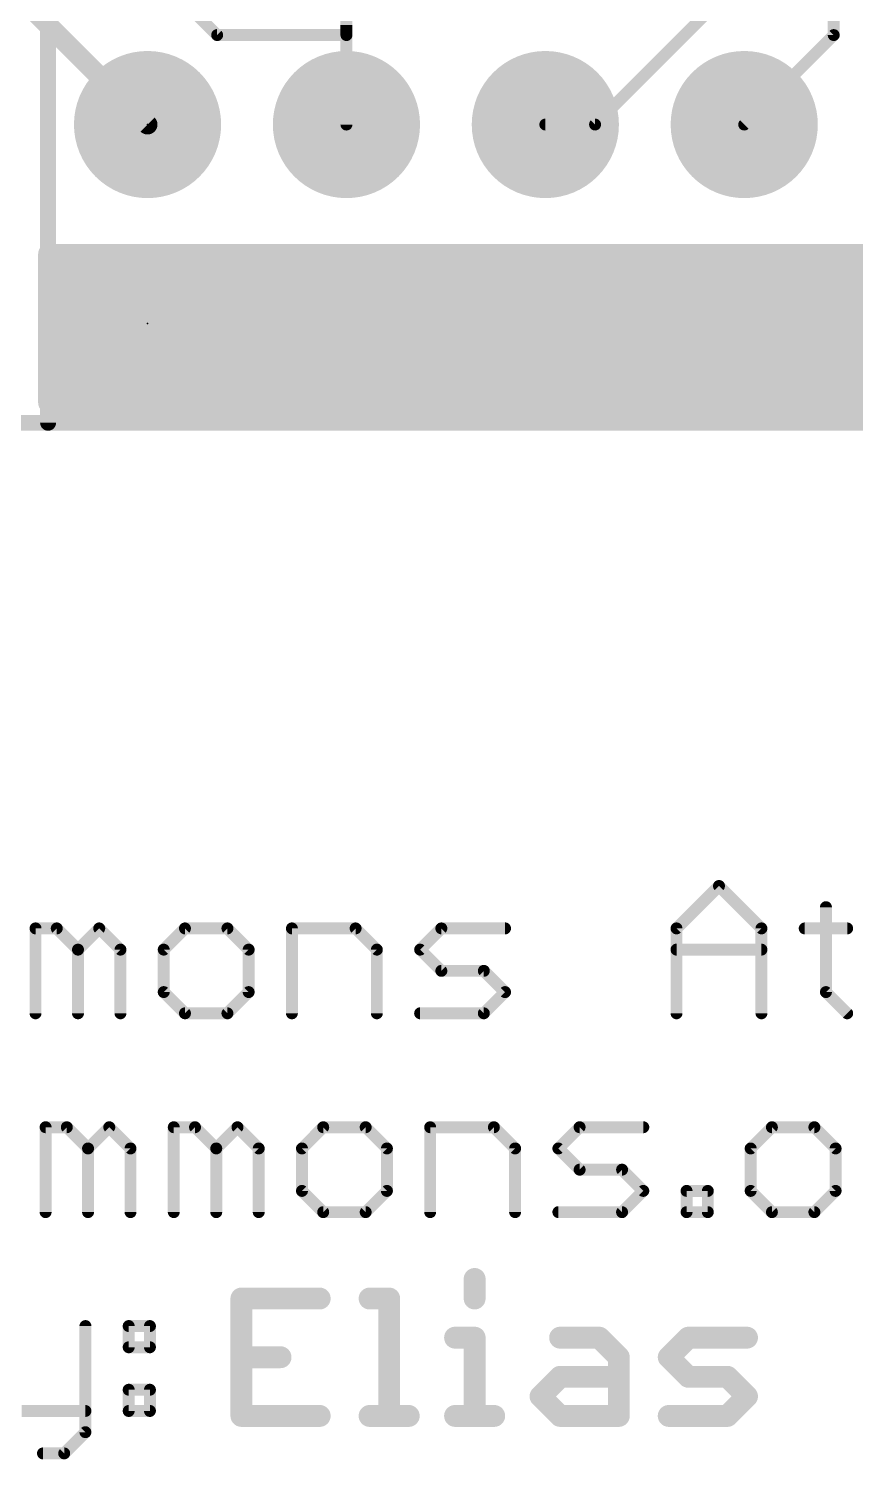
# Model space of a CAD drawing. Extents: x -34 to 73, y -65 to 31.
# Drawn here: x 13.72 to 24.28, y -13.24 to 5.04 of the extents above; entities that cross this region are included whole.
import ezdxf

# ---------------------------------------------------------------- set-up
doc = ezdxf.new("R2010")
doc.units = 0
for name, color, linetype in [('1', 12, 'CONTINUOUS'), ('16', 53, 'CONTINUOUS'), ('17', 254, 'CONTINUOUS'), ('20', 53, 'CONTINUOUS'), ('21', 41, 'CONTINUOUS'), ('22', 40, 'CONTINUOUS'), ('23', 53, 'CONTINUOUS'), ('51', 53, 'CONTINUOUS')]:
    doc.layers.add(name, color=color, linetype=linetype)

# ---------------------------------------------------------------- blocks, each defined once
blk = doc.blocks.new('RECT')
blk.add_solid([(-0.5, -0.5), (0.5, -0.5), (-0.5, 0.5), (0.5, 0.5)])
blk = doc.blocks.new('ROUNDP')
at = {"const_width": 0.5}
blk.add_lwpolyline([(0, -0.25, 1), (0, 0.25, 1), (0, -0.25)], format="xyb", dxfattribs=at)

msp = doc.modelspace()

# ---------------------------------------------------------------- linework, layer by layer
at = {"layer": '1'}
for points, const_width in [([(24.003, 4.953), (24.003, 16.764)], 0.1524), ([(16.129, 4.953), (14.732, 6.35)], 0.1524), ([(17.78, 5.08), (17.78, 6.35)], 0.1524), ([(20.955, 3.81), (23.622, 6.477)], 0.1524), ([(15.24, 3.81), (12.83, 6.22)], 0.254), ([(17.78, 4.953), (17.78, 5.08)], 0.1524), ([(17.78, 4.953), (16.129, 4.953)], 0.1524), ([(17.78, 3.81), (17.78, 4.953)], 0.1524), ([(22.86, 3.81), (24.003, 4.953)], 0.1524), ([(20.32, 3.81), (20.955, 3.81)], 0.1524), ([(0, 0), (44.45, 0)], 0.1524)]:
    msp.add_lwpolyline(points, dxfattribs=dict(at, const_width=const_width))
for points, const_width in [([(17.7419, 5.08, 1), (17.8181, 5.08)], 0.0762), ([(16.129, 4.9911, 1), (16.129, 4.9149)], 0.0762), ([(16.1021, 4.9261, 1), (16.1559, 4.9799)], 0.0762), ([(17.8181, 4.953, 1), (17.7419, 4.953)], 0.0762), ([(17.7419, 4.953, 1), (17.8181, 4.953)], 0.0762), ([(17.78, 4.9149, 1), (17.78, 4.9911)], 0.0762), ([(23.9649, 4.953, 1), (24.0411, 4.953)], 0.0762), ([(24.0299, 4.9261, 1), (23.9761, 4.9799)], 0.0762), ([(15.1951, 3.7651, 1), (15.2849, 3.8549)], 0.127), ([(17.7419, 3.81, 1), (17.8181, 3.81)], 0.0762), ([(20.32, 3.8481, 1), (20.32, 3.7719)], 0.0762), ([(20.9281, 3.8369, 1), (20.9819, 3.7831)], 0.0762), ([(20.955, 3.7719, 1), (20.955, 3.8481)], 0.0762), ([(22.8331, 3.8369, 1), (22.8869, 3.7831)], 0.0762)]:
    msp.add_lwpolyline(points, format="xyb", dxfattribs=dict(at, const_width=const_width))
at = {"layer": '16', "const_width": 0.1524}
msp.add_lwpolyline([(44.45, 0), (0, 0)], dxfattribs=at)
at = {"layer": '20', "const_width": 0.2032}
msp.add_lwpolyline([(9.779, 0), (41.91, 0)], dxfattribs=at)
at = {"layer": '21'}
for points, const_width in [([(13.97, 5.588), (13.97, 0)], 0.2032), ([(14.097, 2.159), (39.243, 2.159)], 0.254), ([(14.097, 0.127), (14.097, 2.159)], 0.254), ([(14.097, 2.032), (39.243, 2.032)], 0.254), ([(14.097, 1.778), (39.243, 1.778)], 0.254), ([(14.097, 1.524), (39.243, 1.524)], 0.254), ([(14.097, 1.27), (39.243, 1.27)], 0.254), ([(14.097, 1.016), (39.243, 1.016)], 0.254), ([(14.097, 0.762), (39.243, 0.762)], 0.254), ([(14.097, 0.508), (39.243, 0.508)], 0.254), ([(14.097, 0.254), (39.243, 0.254)], 0.254), ([(39.243, 0.127), (14.097, 0.127)], 0.254)]:
    msp.add_lwpolyline(points, dxfattribs=dict(at, const_width=const_width))
for points, const_width in [([(14.097, 2.2225, 1), (14.097, 2.0955)], 0.127), ([(14.1605, 2.159, 1), (14.0335, 2.159)], 0.127), ([(14.097, 2.0955, 1), (14.097, 1.9685)], 0.127), ([(14.097, 1.8415, 1), (14.097, 1.7145)], 0.127), ([(14.097, 1.5875, 1), (14.097, 1.4605)], 0.127), ([(14.097, 1.3335, 1), (14.097, 1.2065)], 0.127), ([(14.097, 1.0795, 1), (14.097, 0.9525)], 0.127), ([(14.097, 0.8255, 1), (14.097, 0.6985)], 0.127), ([(14.097, 0.5715, 1), (14.097, 0.4445)], 0.127), ([(14.097, 0.3175, 1), (14.097, 0.1905)], 0.127), ([(14.097, 0.1905, 1), (14.097, 0.0635)], 0.127), ([(14.0335, 0.127, 1), (14.1605, 0.127)], 0.127), ([(13.9192, 0, 1), (14.0208, 0)], 0.1016)]:
    msp.add_lwpolyline(points, format="xyb", dxfattribs=dict(at, const_width=const_width))
at = {"layer": '22'}
for points, const_width in [([(13.97, 0), (13.97, 5.588)], 0.2032), ([(39.243, 2.159), (13.97, 2.159)], 0.254), ([(13.97, 2.159), (13.97, 0.254)], 0.254), ([(39.243, 2.159), (13.97, 2.159)], 0.254), ([(13.97, 2.159), (13.97, 0.254)], 0.254), ([(13.97, 2.032), (39.243, 2.032)], 0.254), ([(13.97, 2.032), (39.243, 2.032)], 0.254), ([(13.97, 1.778), (39.243, 1.778)], 0.254), ([(13.97, 1.778), (39.243, 1.778)], 0.254), ([(13.97, 1.524), (39.243, 1.524)], 0.254), ([(13.97, 1.524), (39.243, 1.524)], 0.254), ([(13.97, 1.27), (39.243, 1.27)], 0.254), ([(13.97, 1.27), (39.243, 1.27)], 0.254), ([(13.97, 1.016), (39.243, 1.016)], 0.254), ([(13.97, 1.016), (39.243, 1.016)], 0.254), ([(13.97, 0.762), (39.243, 0.762)], 0.254), ([(13.97, 0.762), (39.243, 0.762)], 0.254), ([(13.97, 0.508), (39.243, 0.508)], 0.254), ([(13.97, 0.508), (39.243, 0.508)], 0.254), ([(13.97, 0.254), (39.243, 0.254)], 0.254), ([(13.97, 0.254), (39.243, 0.254)], 0.254), ([(13.97, 0.254), (39.243, 0.254)], 0.254), ([(13.97, 0.254), (39.243, 0.254)], 0.254)]:
    msp.add_lwpolyline(points, dxfattribs=dict(at, const_width=const_width))
for points, const_width in [([(13.97, 2.2225, 1), (13.97, 2.0955)], 0.127), ([(14.0335, 2.159, 1), (13.9065, 2.159)], 0.127), ([(13.97, 2.2225, 1), (13.97, 2.0955)], 0.127), ([(14.0335, 2.159, 1), (13.9065, 2.159)], 0.127), ([(13.97, 2.0955, 1), (13.97, 1.9685)], 0.127), ([(13.97, 2.0955, 1), (13.97, 1.9685)], 0.127), ([(13.97, 1.8415, 1), (13.97, 1.7145)], 0.127), ([(13.97, 1.8415, 1), (13.97, 1.7145)], 0.127), ([(13.97, 1.5875, 1), (13.97, 1.4605)], 0.127), ([(13.97, 1.5875, 1), (13.97, 1.4605)], 0.127), ([(13.97, 1.3335, 1), (13.97, 1.2065)], 0.127), ([(13.97, 1.3335, 1), (13.97, 1.2065)], 0.127), ([(13.97, 1.0795, 1), (13.97, 0.9525)], 0.127), ([(13.97, 1.0795, 1), (13.97, 0.9525)], 0.127), ([(13.97, 0.8255, 1), (13.97, 0.6985)], 0.127), ([(13.97, 0.8255, 1), (13.97, 0.6985)], 0.127), ([(13.97, 0.5715, 1), (13.97, 0.4445)], 0.127), ([(13.97, 0.5715, 1), (13.97, 0.4445)], 0.127), ([(13.97, 0.3175, 1), (13.97, 0.1905)], 0.127), ([(13.97, 0.3175, 1), (13.97, 0.1905)], 0.127), ([(13.97, 0.3175, 1), (13.97, 0.1905)], 0.127), ([(13.97, 0.3175, 1), (13.97, 0.1905)], 0.127), ([(13.9065, 0.254, 1), (14.0335, 0.254)], 0.127), ([(13.9065, 0.254, 1), (14.0335, 0.254)], 0.127), ([(13.9192, 0, 1), (14.0208, 0)], 0.1016)]:
    msp.add_lwpolyline(points, format="xyb", dxfattribs=dict(at, const_width=const_width))
at = {"layer": '23'}
for p in [(15.24, 3.81), (15.24, 1.27)]:
    msp.add_point(p, dxfattribs=at)
at = {"layer": '51'}
for points, const_width in [([(21.9952, -6.4591), (22.5376, -5.9168)], 0.1524), ([(22.5376, -5.9168), (23.0799, -6.4591)], 0.1524), ([(23.9036, -6.188), (23.9036, -7.2726)], 0.1524), ([(13.8095, -7.5438), (13.8095, -6.4591)], 0.1524), ([(13.8095, -6.4591), (14.0806, -6.4591)], 0.1524), ([(14.0806, -6.4591), (14.3518, -6.7303)], 0.1524), ([(14.3518, -6.7303), (14.6229, -6.4591)], 0.1524), ([(14.6229, -6.4591), (14.8941, -6.7303)], 0.1524), ([(15.7178, -6.4591), (15.4466, -6.7303)], 0.1524), ([(16.2601, -6.4591), (15.7178, -6.4591)], 0.1524), ([(16.5313, -6.7303), (16.2601, -6.4591)], 0.1524), ([(17.0838, -7.5438), (17.0838, -6.4591)], 0.1524), ([(17.0838, -6.4591), (17.8973, -6.4591)], 0.1524), ([(17.8973, -6.4591), (18.1684, -6.7303)], 0.1524), ([(18.7209, -6.7303), (18.9921, -6.4591)], 0.1524), ([(18.9921, -6.4591), (19.8056, -6.4591)], 0.1524), ([(21.9952, -7.5438), (21.9952, -6.4591)], 0.1524), ([(23.0799, -6.4591), (23.0799, -7.5438)], 0.1524), ([(23.6324, -6.4591), (24.1747, -6.4591)], 0.1524), ([(14.3518, -6.7303), (14.3518, -7.5438)], 0.1524), ([(14.8941, -6.7303), (14.8941, -7.5438)], 0.1524), ([(15.4466, -6.7303), (15.4466, -7.2726)], 0.1524), ([(16.5313, -7.2726), (16.5313, -6.7303)], 0.1524), ([(18.1684, -6.7303), (18.1684, -7.5438)], 0.1524), ([(18.9921, -7.0015), (18.7209, -6.7303)], 0.1524), ([(21.9952, -6.7303), (23.0799, -6.7303)], 0.1524), ([(19.5344, -7.0015), (18.9921, -7.0015)], 0.1524), ([(19.8056, -7.2726), (19.5344, -7.0015)], 0.1524), ([(15.4466, -7.2726), (15.7178, -7.5438)], 0.1524), ([(16.2601, -7.5438), (16.5313, -7.2726)], 0.1524), ([(19.5344, -7.5438), (19.8056, -7.2726)], 0.1524), ([(23.9036, -7.2726), (24.1747, -7.5438)], 0.1524), ([(15.7178, -7.5438), (16.2601, -7.5438)], 0.1524), ([(18.7209, -7.5438), (19.5344, -7.5438)], 0.1524), ([(13.9379, -10.0838), (13.9379, -8.9991)], 0.1524), ([(13.9379, -8.9991), (14.209, -8.9991)], 0.1524), ([(14.209, -8.9991), (14.4802, -9.2703)], 0.1524), ([(14.4802, -9.2703), (14.7514, -8.9991)], 0.1524), ([(14.7514, -8.9991), (15.0225, -9.2703)], 0.1524), ([(15.575, -10.0838), (15.575, -8.9991)], 0.1524), ([(15.575, -8.9991), (15.8462, -8.9991)], 0.1524), ([(15.8462, -8.9991), (16.1173, -9.2703)], 0.1524), ([(16.1173, -9.2703), (16.3885, -8.9991)], 0.1524), ([(16.3885, -8.9991), (16.6597, -9.2703)], 0.1524), ([(17.4833, -8.9991), (17.2122, -9.2703)], 0.1524), ([(18.0257, -8.9991), (17.4833, -8.9991)], 0.1524), ([(18.2968, -9.2703), (18.0257, -8.9991)], 0.1524), ([(18.8493, -10.0838), (18.8493, -8.9991)], 0.1524), ([(18.8493, -8.9991), (19.6628, -8.9991)], 0.1524), ([(19.6628, -8.9991), (19.934, -9.2703)], 0.1524), ([(20.4865, -9.2703), (20.7576, -8.9991)], 0.1524), ([(20.7576, -8.9991), (21.5711, -8.9991)], 0.1524), ([(23.2134, -8.9991), (22.9422, -9.2703)], 0.1524), ([(23.7557, -8.9991), (23.2134, -8.9991)], 0.1524), ([(24.0269, -9.2703), (23.7557, -8.9991)], 0.1524), ([(14.4802, -9.2703), (14.4802, -10.0838)], 0.1524), ([(15.0225, -9.2703), (15.0225, -10.0838)], 0.1524), ([(16.1173, -9.2703), (16.1173, -10.0838)], 0.1524), ([(16.6597, -9.2703), (16.6597, -10.0838)], 0.1524), ([(17.2122, -9.2703), (17.2122, -9.8126)], 0.1524), ([(18.2968, -9.8126), (18.2968, -9.2703)], 0.1524), ([(19.934, -9.2703), (19.934, -10.0838)], 0.1524), ([(20.7576, -9.5415), (20.4865, -9.2703)], 0.1524), ([(22.9422, -9.2703), (22.9422, -9.8126)], 0.1524), ([(24.0269, -9.8126), (24.0269, -9.2703)], 0.1524), ([(21.3, -9.5415), (20.7576, -9.5415)], 0.1524), ([(21.5711, -9.8126), (21.3, -9.5415)], 0.1524), ([(17.2122, -9.8126), (17.4833, -10.0838)], 0.1524), ([(18.0257, -10.0838), (18.2968, -9.8126)], 0.1524), ([(21.3, -10.0838), (21.5711, -9.8126)], 0.1524), ([(22.1236, -10.0838), (22.1236, -9.8126)], 0.1524), ([(22.1236, -9.8126), (22.3948, -9.8126)], 0.1524), ([(22.3948, -9.8126), (22.3948, -10.0838)], 0.1524), ([(22.9422, -9.8126), (23.2134, -10.0838)], 0.1524), ([(23.7557, -10.0838), (24.0269, -9.8126)], 0.1524), ([(17.4833, -10.0838), (18.0257, -10.0838)], 0.1524), ([(20.4865, -10.0838), (21.3, -10.0838)], 0.1524), ([(22.3948, -10.0838), (22.1236, -10.0838)], 0.1524), ([(23.2134, -10.0838), (23.7557, -10.0838)], 0.1524), ([(19.4172, -10.9374), (19.4172, -11.1874)], 0.2794), ([(17.4385, -11.1874), (16.4386, -11.1874)], 0.2794), ([(16.4386, -11.1874), (16.4386, -12.6873)], 0.2794), ([(18.0757, -11.1874), (18.3257, -11.1874)], 0.2794), ([(18.3257, -11.1874), (18.3257, -12.6873)], 0.2794), ([(14.4467, -11.5391), (14.4467, -12.895)], 0.1524), ([(14.9992, -11.5391), (15.2704, -11.5391)], 0.1524), ([(14.9992, -11.8103), (14.9992, -11.5391)], 0.1524), ([(15.2704, -11.5391), (15.2704, -11.8103)], 0.1524), ([(19.1672, -11.6874), (19.4172, -11.6874)], 0.2794), ([(19.4172, -11.6874), (19.4172, -12.6873)], 0.2794), ([(20.5086, -11.6874), (21.0086, -11.6874)], 0.2794), ([(21.0086, -11.6874), (21.2585, -11.9374)], 0.2794), ([(21.8958, -11.9374), (22.1458, -11.6874)], 0.2794), ([(22.1458, -11.6874), (22.8957, -11.6874)], 0.2794), ([(15.2704, -11.8103), (14.9992, -11.8103)], 0.1524), ([(16.4386, -11.9374), (16.9386, -11.9374)], 0.2794), ([(21.2585, -11.9374), (21.2585, -12.6873)], 0.2794), ([(22.1458, -12.1873), (21.8958, -11.9374)], 0.2794), ([(20.2586, -12.4373), (20.5086, -12.1873)], 0.2794), ([(20.5086, -12.1873), (21.2585, -12.1873)], 0.2794), ([(22.6457, -12.1873), (22.1458, -12.1873)], 0.2794), ([(22.8957, -12.4373), (22.6457, -12.1873)], 0.2794), ([(14.9992, -12.3526), (15.2704, -12.3526)], 0.1524), ([(14.9992, -12.6238), (14.9992, -12.3526)], 0.1524), ([(15.2704, -12.3526), (15.2704, -12.6238)], 0.1524), ([(20.5086, -12.6873), (20.2586, -12.4373)], 0.2794), ([(22.6457, -12.6873), (22.8957, -12.4373)], 0.2794), ([(13.6332, -12.6238), (14.4467, -12.6238)], 0.1524), ([(15.2704, -12.6238), (14.9992, -12.6238)], 0.1524), ([(16.4386, -12.6873), (17.4385, -12.6873)], 0.2794), ([(18.0757, -12.6873), (18.5757, -12.6873)], 0.2794), ([(19.1672, -12.6873), (19.6671, -12.6873)], 0.2794), ([(21.2585, -12.6873), (20.5086, -12.6873)], 0.2794), ([(21.8958, -12.6873), (22.6457, -12.6873)], 0.2794), ([(14.4467, -12.895), (14.1755, -13.1661)], 0.1524), ([(14.1755, -13.1661), (13.9044, -13.1661)], 0.1524)]:
    msp.add_lwpolyline(points, dxfattribs=dict(at, const_width=const_width))
for points, const_width in [([(22.5645, -5.8899, 1), (22.5106, -5.9438)], 0.0762), ([(22.5645, -5.9438, 1), (22.5106, -5.8899)], 0.0762), ([(23.9417, -6.188, 1), (23.8655, -6.188)], 0.0762), ([(13.8476, -6.4591, 1), (13.7713, -6.4591)], 0.0762), ([(13.8095, -6.421, 1), (13.8095, -6.4972)], 0.0762), ([(14.1076, -6.4322, 1), (14.0537, -6.4861)], 0.0762), ([(14.0806, -6.4972, 1), (14.0806, -6.421)], 0.0762), ([(14.6499, -6.4322, 1), (14.596, -6.4861)], 0.0762), ([(14.6499, -6.4861, 1), (14.596, -6.4322)], 0.0762), ([(15.7178, -6.421, 1), (15.7178, -6.4972)], 0.0762), ([(15.7447, -6.4861, 1), (15.6908, -6.4322)], 0.0762), ([(16.287, -6.4322, 1), (16.2332, -6.4861)], 0.0762), ([(16.2601, -6.4972, 1), (16.2601, -6.421)], 0.0762), ([(17.1219, -6.4591, 1), (17.0457, -6.4591)], 0.0762), ([(17.0838, -6.421, 1), (17.0838, -6.4972)], 0.0762), ([(17.9242, -6.4322, 1), (17.8703, -6.4861)], 0.0762), ([(17.8973, -6.4972, 1), (17.8973, -6.421)], 0.0762), ([(18.9921, -6.421, 1), (18.9921, -6.4972)], 0.0762), ([(19.019, -6.4861, 1), (18.9651, -6.4322)], 0.0762), ([(19.8056, -6.4972, 1), (19.8056, -6.421)], 0.0762), ([(22.0333, -6.4591, 1), (21.9571, -6.4591)], 0.0762), ([(21.9683, -6.4322, 1), (22.0222, -6.4861)], 0.0762), ([(23.118, -6.4591, 1), (23.0418, -6.4591)], 0.0762), ([(23.0529, -6.4861, 1), (23.1068, -6.4322)], 0.0762), ([(23.6324, -6.421, 1), (23.6324, -6.4972)], 0.0762), ([(24.1747, -6.4972, 1), (24.1747, -6.421)], 0.0762), ([(14.3899, -6.7303, 1), (14.3137, -6.7303)], 0.0762), ([(14.3248, -6.7034, 1), (14.3787, -6.7572)], 0.0762), ([(14.3248, -6.7572, 1), (14.3787, -6.7034)], 0.0762), ([(14.9322, -6.7303, 1), (14.856, -6.7303)], 0.0762), ([(14.8672, -6.7572, 1), (14.9211, -6.7034)], 0.0762), ([(15.4847, -6.7303, 1), (15.4085, -6.7303)], 0.0762), ([(15.4197, -6.7034, 1), (15.4735, -6.7572)], 0.0762), ([(16.5694, -6.7303, 1), (16.4932, -6.7303)], 0.0762), ([(16.5043, -6.7572, 1), (16.5582, -6.7034)], 0.0762), ([(18.2065, -6.7303, 1), (18.1303, -6.7303)], 0.0762), ([(18.1415, -6.7572, 1), (18.1954, -6.7034)], 0.0762), ([(18.7479, -6.7034, 1), (18.694, -6.7572)], 0.0762), ([(18.694, -6.7034, 1), (18.7479, -6.7572)], 0.0762), ([(21.9952, -6.6922, 1), (21.9952, -6.7684)], 0.0762), ([(23.0799, -6.7684, 1), (23.0799, -6.6922)], 0.0762), ([(18.9921, -6.9634, 1), (18.9921, -7.0396)], 0.0762), ([(18.9651, -7.0284, 1), (19.019, -6.9745)], 0.0762), ([(19.5614, -6.9745, 1), (19.5075, -7.0284)], 0.0762), ([(19.5344, -7.0396, 1), (19.5344, -6.9634)], 0.0762), ([(15.4735, -7.2457, 1), (15.4197, -7.2996)], 0.0762), ([(15.4085, -7.2726, 1), (15.4847, -7.2726)], 0.0762), ([(16.4932, -7.2726, 1), (16.5694, -7.2726)], 0.0762), ([(16.5582, -7.2996, 1), (16.5043, -7.2457)], 0.0762), ([(19.8325, -7.2996, 1), (19.7786, -7.2457)], 0.0762), ([(19.7786, -7.2996, 1), (19.8325, -7.2457)], 0.0762), ([(23.9305, -7.2457, 1), (23.8766, -7.2996)], 0.0762), ([(23.8655, -7.2726, 1), (23.9417, -7.2726)], 0.0762), ([(15.7178, -7.5057, 1), (15.7178, -7.5819)], 0.0762), ([(15.6908, -7.5707, 1), (15.7447, -7.5169)], 0.0762), ([(16.2332, -7.5169, 1), (16.287, -7.5707)], 0.0762), ([(16.2601, -7.5819, 1), (16.2601, -7.5057)], 0.0762), ([(18.7209, -7.5057, 1), (18.7209, -7.5819)], 0.0762), ([(19.5075, -7.5169, 1), (19.5614, -7.5707)], 0.0762), ([(19.5344, -7.5819, 1), (19.5344, -7.5057)], 0.0762), ([(24.1478, -7.5707, 1), (24.2017, -7.5169)], 0.0762), ([(13.7713, -7.5438, 1), (13.8476, -7.5438)], 0.0762), ([(14.3137, -7.5438, 1), (14.3899, -7.5438)], 0.0762), ([(14.856, -7.5438, 1), (14.9322, -7.5438)], 0.0762), ([(17.0457, -7.5438, 1), (17.1219, -7.5438)], 0.0762), ([(18.1303, -7.5438, 1), (18.2065, -7.5438)], 0.0762), ([(21.9571, -7.5438, 1), (22.0333, -7.5438)], 0.0762), ([(23.0418, -7.5438, 1), (23.118, -7.5438)], 0.0762), ([(13.976, -8.9991, 1), (13.8998, -8.9991)], 0.0762), ([(13.9379, -8.961, 1), (13.9379, -9.0372)], 0.0762), ([(14.236, -8.9722, 1), (14.1821, -9.0261)], 0.0762), ([(14.209, -9.0372, 1), (14.209, -8.961)], 0.0762), ([(14.7783, -8.9722, 1), (14.7244, -9.0261)], 0.0762), ([(14.7783, -9.0261, 1), (14.7244, -8.9722)], 0.0762), ([(15.6131, -8.9991, 1), (15.5369, -8.9991)], 0.0762), ([(15.575, -8.961, 1), (15.575, -9.0372)], 0.0762), ([(15.8731, -8.9722, 1), (15.8192, -9.0261)], 0.0762), ([(15.8462, -9.0372, 1), (15.8462, -8.961)], 0.0762), ([(16.4154, -8.9722, 1), (16.3616, -9.0261)], 0.0762), ([(16.4154, -9.0261, 1), (16.3616, -8.9722)], 0.0762), ([(17.4833, -8.961, 1), (17.4833, -9.0372)], 0.0762), ([(17.5103, -9.0261, 1), (17.4564, -8.9722)], 0.0762), ([(18.0526, -8.9722, 1), (17.9987, -9.0261)], 0.0762), ([(18.0257, -9.0372, 1), (18.0257, -8.961)], 0.0762), ([(18.8874, -8.9991, 1), (18.8112, -8.9991)], 0.0762), ([(18.8493, -8.961, 1), (18.8493, -9.0372)], 0.0762), ([(19.6898, -8.9722, 1), (19.6359, -9.0261)], 0.0762), ([(19.6628, -9.0372, 1), (19.6628, -8.961)], 0.0762), ([(20.7576, -8.961, 1), (20.7576, -9.0372)], 0.0762), ([(20.7846, -9.0261, 1), (20.7307, -8.9722)], 0.0762), ([(21.5711, -9.0372, 1), (21.5711, -8.961)], 0.0762), ([(23.2134, -8.961, 1), (23.2134, -9.0372)], 0.0762), ([(23.2403, -9.0261, 1), (23.1864, -8.9722)], 0.0762), ([(23.7827, -8.9722, 1), (23.7288, -9.0261)], 0.0762), ([(23.7557, -9.0372, 1), (23.7557, -8.961)], 0.0762), ([(14.5183, -9.2703, 1), (14.4421, -9.2703)], 0.0762), ([(14.4532, -9.2434, 1), (14.5071, -9.2972)], 0.0762), ([(14.4532, -9.2972, 1), (14.5071, -9.2434)], 0.0762), ([(15.0606, -9.2703, 1), (14.9844, -9.2703)], 0.0762), ([(14.9956, -9.2972, 1), (15.0495, -9.2434)], 0.0762), ([(16.1554, -9.2703, 1), (16.0792, -9.2703)], 0.0762), ([(16.0904, -9.2434, 1), (16.1443, -9.2972)], 0.0762), ([(16.0904, -9.2972, 1), (16.1443, -9.2434)], 0.0762), ([(16.6978, -9.2703, 1), (16.6216, -9.2703)], 0.0762), ([(16.6327, -9.2972, 1), (16.6866, -9.2434)], 0.0762), ([(17.2503, -9.2703, 1), (17.1741, -9.2703)], 0.0762), ([(17.1852, -9.2434, 1), (17.2391, -9.2972)], 0.0762), ([(18.3349, -9.2703, 1), (18.2587, -9.2703)], 0.0762), ([(18.2699, -9.2972, 1), (18.3238, -9.2434)], 0.0762), ([(19.9721, -9.2703, 1), (19.8959, -9.2703)], 0.0762), ([(19.907, -9.2972, 1), (19.9609, -9.2434)], 0.0762), ([(20.5134, -9.2434, 1), (20.4595, -9.2972)], 0.0762), ([(20.4595, -9.2434, 1), (20.5134, -9.2972)], 0.0762), ([(22.9803, -9.2703, 1), (22.9041, -9.2703)], 0.0762), ([(22.9153, -9.2434, 1), (22.9692, -9.2972)], 0.0762), ([(24.065, -9.2703, 1), (23.9888, -9.2703)], 0.0762), ([(23.9999, -9.2972, 1), (24.0538, -9.2434)], 0.0762), ([(20.7576, -9.5034, 1), (20.7576, -9.5796)], 0.0762), ([(20.7307, -9.5684, 1), (20.7846, -9.5145)], 0.0762), ([(21.3269, -9.5145, 1), (21.273, -9.5684)], 0.0762), ([(21.3, -9.5796, 1), (21.3, -9.5034)], 0.0762), ([(17.2391, -9.7857, 1), (17.1852, -9.8396)], 0.0762), ([(17.1741, -9.8126, 1), (17.2503, -9.8126)], 0.0762), ([(18.2587, -9.8126, 1), (18.3349, -9.8126)], 0.0762), ([(18.3238, -9.8396, 1), (18.2699, -9.7857)], 0.0762), ([(21.5981, -9.8396, 1), (21.5442, -9.7857)], 0.0762), ([(21.5442, -9.8396, 1), (21.5981, -9.7857)], 0.0762), ([(22.1617, -9.8126, 1), (22.0855, -9.8126)], 0.0762), ([(22.1236, -9.7745, 1), (22.1236, -9.8507)], 0.0762), ([(22.4329, -9.8126, 1), (22.3567, -9.8126)], 0.0762), ([(22.3948, -9.8507, 1), (22.3948, -9.7745)], 0.0762), ([(22.9692, -9.7857, 1), (22.9153, -9.8396)], 0.0762), ([(22.9041, -9.8126, 1), (22.9803, -9.8126)], 0.0762), ([(23.9888, -9.8126, 1), (24.065, -9.8126)], 0.0762), ([(24.0538, -9.8396, 1), (23.9999, -9.7857)], 0.0762), ([(13.8998, -10.0838, 1), (13.976, -10.0838)], 0.0762), ([(14.4421, -10.0838, 1), (14.5183, -10.0838)], 0.0762), ([(14.9844, -10.0838, 1), (15.0606, -10.0838)], 0.0762), ([(15.5369, -10.0838, 1), (15.6131, -10.0838)], 0.0762), ([(16.0792, -10.0838, 1), (16.1554, -10.0838)], 0.0762), ([(16.6216, -10.0838, 1), (16.6978, -10.0838)], 0.0762), ([(17.4833, -10.0457, 1), (17.4833, -10.1219)], 0.0762), ([(17.4564, -10.1107, 1), (17.5103, -10.0569)], 0.0762), ([(17.9987, -10.0569, 1), (18.0526, -10.1107)], 0.0762), ([(18.0257, -10.1219, 1), (18.0257, -10.0457)], 0.0762), ([(18.8112, -10.0838, 1), (18.8874, -10.0838)], 0.0762), ([(19.8959, -10.0838, 1), (19.9721, -10.0838)], 0.0762), ([(20.4865, -10.0457, 1), (20.4865, -10.1219)], 0.0762), ([(21.273, -10.0569, 1), (21.3269, -10.1107)], 0.0762), ([(21.3, -10.1219, 1), (21.3, -10.0457)], 0.0762), ([(22.1236, -10.0457, 1), (22.1236, -10.1219)], 0.0762), ([(22.0855, -10.0838, 1), (22.1617, -10.0838)], 0.0762), ([(22.3567, -10.0838, 1), (22.4329, -10.0838)], 0.0762), ([(22.3948, -10.1219, 1), (22.3948, -10.0457)], 0.0762), ([(23.2134, -10.0457, 1), (23.2134, -10.1219)], 0.0762), ([(23.1864, -10.1107, 1), (23.2403, -10.0569)], 0.0762), ([(23.7288, -10.0569, 1), (23.7826, -10.1107)], 0.0762), ([(23.7557, -10.1219, 1), (23.7557, -10.0457)], 0.0762), ([(19.487, -10.9374, 1), (19.3473, -10.9374)], 0.1397), ([(16.5084, -11.1874, 1), (16.3687, -11.1874)], 0.1397), ([(16.4386, -11.1176, 1), (16.4386, -11.2573)], 0.1397), ([(17.4385, -11.2573, 1), (17.4385, -11.1176)], 0.1397), ([(18.0757, -11.1176, 1), (18.0757, -11.2573)], 0.1397), ([(18.3956, -11.1874, 1), (18.2559, -11.1874)], 0.1397), ([(18.3257, -11.2573, 1), (18.3257, -11.1176)], 0.1397), ([(19.3473, -11.1874, 1), (19.487, -11.1874)], 0.1397), ([(14.4848, -11.5391, 1), (14.4086, -11.5391)], 0.0762), ([(14.9992, -11.501, 1), (14.9992, -11.5772)], 0.0762), ([(15.0373, -11.5391, 1), (14.9611, -11.5391)], 0.0762), ([(15.3085, -11.5391, 1), (15.2323, -11.5391)], 0.0762), ([(15.2704, -11.5772, 1), (15.2704, -11.501)], 0.0762), ([(19.1672, -11.6175, 1), (19.1672, -11.7572)], 0.1397), ([(19.487, -11.6874, 1), (19.3473, -11.6874)], 0.1397), ([(19.4172, -11.7572, 1), (19.4172, -11.6175)], 0.1397), ([(20.5086, -11.6175, 1), (20.5086, -11.7572)], 0.1397), ([(21.058, -11.638, 1), (20.9592, -11.7368)], 0.1397), ([(21.0086, -11.7572, 1), (21.0086, -11.6175)], 0.1397), ([(22.1458, -11.6175, 1), (22.1458, -11.7572)], 0.1397), ([(22.1952, -11.7368, 1), (22.0964, -11.638)], 0.1397), ([(22.8957, -11.7572, 1), (22.8957, -11.6175)], 0.1397), ([(14.9992, -11.7722, 1), (14.9992, -11.8484)], 0.0762), ([(14.9611, -11.8103, 1), (15.0373, -11.8103)], 0.0762), ([(15.2323, -11.8103, 1), (15.3085, -11.8103)], 0.0762), ([(15.2704, -11.8484, 1), (15.2704, -11.7722)], 0.0762), ([(16.4386, -11.8675, 1), (16.4386, -12.0072)], 0.1397), ([(16.9386, -12.0072, 1), (16.9386, -11.8675)], 0.1397), ([(21.3284, -11.9374, 1), (21.1887, -11.9374)], 0.1397), ([(21.2092, -11.9868, 1), (21.3079, -11.888)], 0.1397), ([(21.9452, -11.888, 1), (21.8464, -11.9868)], 0.1397), ([(21.8464, -11.888, 1), (21.9452, -11.9868)], 0.1397), ([(20.5086, -12.1175, 1), (20.5086, -12.2572)], 0.1397), ([(20.558, -12.2367, 1), (20.4592, -12.1379)], 0.1397), ([(21.2585, -12.2572, 1), (21.2585, -12.1175)], 0.1397), ([(22.1458, -12.1175, 1), (22.1458, -12.2572)], 0.1397), ([(22.6951, -12.1379, 1), (22.5963, -12.2367)], 0.1397), ([(22.6457, -12.2572, 1), (22.6457, -12.1175)], 0.1397), ([(22.0964, -12.2367, 1), (22.1952, -12.1379)], 0.1397), ([(14.9992, -12.3145, 1), (14.9992, -12.3907)], 0.0762), ([(15.0373, -12.3526, 1), (14.9611, -12.3526)], 0.0762), ([(15.3085, -12.3526, 1), (15.2323, -12.3526)], 0.0762), ([(15.2704, -12.3907, 1), (15.2704, -12.3145)], 0.0762), ([(20.308, -12.3879, 1), (20.2092, -12.4867)], 0.1397), ([(20.2092, -12.3879, 1), (20.308, -12.4867)], 0.1397), ([(22.9451, -12.4867, 1), (22.8463, -12.3879)], 0.1397), ([(22.8463, -12.4867, 1), (22.9451, -12.3879)], 0.1397), ([(14.4467, -12.6619, 1), (14.4467, -12.5857)], 0.0762), ([(14.9992, -12.5857, 1), (14.9992, -12.6619)], 0.0762), ([(14.9611, -12.6238, 1), (15.0373, -12.6238)], 0.0762), ([(15.2323, -12.6238, 1), (15.3085, -12.6238)], 0.0762), ([(15.2704, -12.6619, 1), (15.2704, -12.5857)], 0.0762), ([(16.4386, -12.6174, 1), (16.4386, -12.7572)], 0.1397), ([(17.4385, -12.7572, 1), (17.4385, -12.6174)], 0.1397), ([(18.0757, -12.6174, 1), (18.0757, -12.7572)], 0.1397), ([(18.5757, -12.7572, 1), (18.5757, -12.6174)], 0.1397), ([(19.1672, -12.6174, 1), (19.1672, -12.7572)], 0.1397), ([(19.6671, -12.7572, 1), (19.6671, -12.6174)], 0.1397), ([(20.5086, -12.6174, 1), (20.5086, -12.7572)], 0.1397), ([(20.4592, -12.7367, 1), (20.558, -12.6379)], 0.1397), ([(21.2585, -12.7572, 1), (21.2585, -12.6174)], 0.1397), ([(21.8958, -12.6174, 1), (21.8958, -12.7572)], 0.1397), ([(22.5963, -12.6379, 1), (22.6951, -12.7367)], 0.1397), ([(22.6457, -12.7572, 1), (22.6457, -12.6174)], 0.1397), ([(16.3687, -12.6873, 1), (16.5084, -12.6873)], 0.1397), ([(18.2559, -12.6873, 1), (18.3956, -12.6873)], 0.1397), ([(19.3473, -12.6873, 1), (19.487, -12.6873)], 0.1397), ([(21.1887, -12.6873, 1), (21.3284, -12.6873)], 0.1397), ([(14.4086, -12.895, 1), (14.4848, -12.895)], 0.0762), ([(14.4736, -12.9219, 1), (14.4198, -12.868)], 0.0762), ([(13.9044, -13.128, 1), (13.9044, -13.2042)], 0.0762), ([(14.1486, -13.1392, 1), (14.2025, -13.1931)], 0.0762), ([(14.1755, -13.2042, 1), (14.1755, -13.128)], 0.0762)]:
    msp.add_lwpolyline(points, format="xyb", dxfattribs=dict(at, const_width=const_width))

# ---------------------------------------------------------------- block references
at = {"layer": '17', "xscale": 1.8796, "yscale": 1.8796, "rotation": 90}
for p in [(15.24, 3.81), (15.24, 3.81), (17.78, 3.81), (17.78, 3.81), (20.32, 3.81), (20.32, 3.81), (22.86, 3.81), (22.86, 3.81), (15.24, 1.27), (15.24, 1.27), (17.78, 1.27), (17.78, 1.27), (20.32, 1.27), (20.32, 1.27), (22.86, 1.27), (22.86, 1.27)]:
    msp.add_blockref('ROUNDP', p, dxfattribs=at)
at = {"layer": '51', "xscale": 0.508, "yscale": 0.508}
for p in [(15.24, 3.81), (17.78, 3.81), (20.32, 3.81), (22.86, 3.81), (15.24, 1.27), (17.78, 1.27), (20.32, 1.27), (22.86, 1.27)]:
    msp.add_blockref('RECT', p, dxfattribs=at)

doc.saveas('drawing.dxf')
